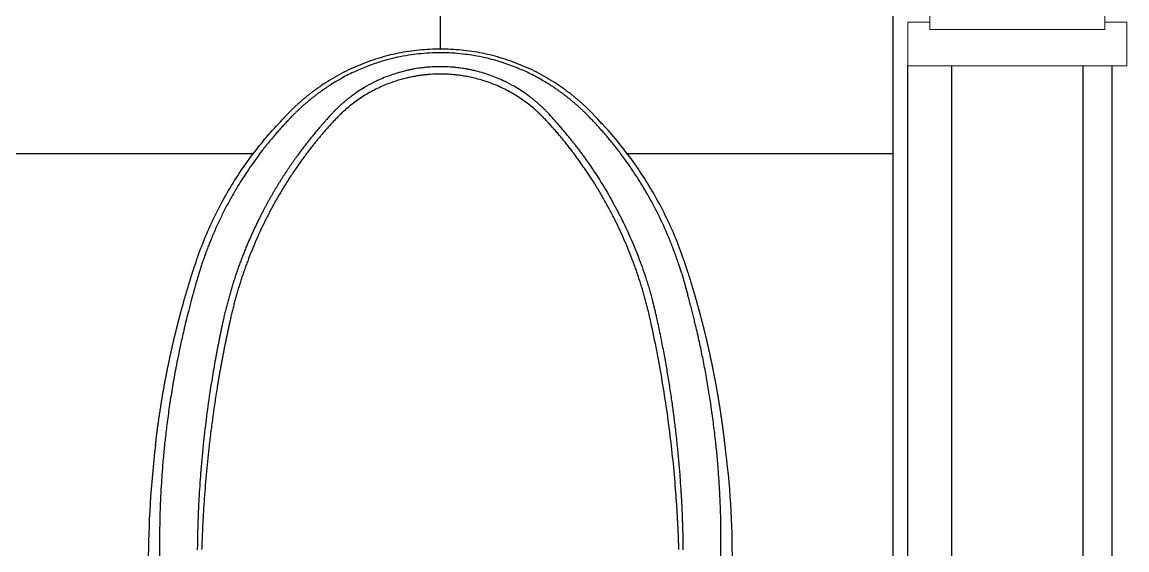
# Model space of a CAD drawing. Header units: inches. Extents: x 5877 to 13759, y 12099 to 29642.
# Drawn here: x 7932 to 8689, y 21874 to 22235 of the extents above; entities that cross this region are included whole.
import ezdxf

# ---------------------------------------------------------------- set-up
doc = ezdxf.new("R2010")
doc.units = ezdxf.units.IN
doc.header["$MEASUREMENT"] = 0
doc.layers.add('A-DOOR', color=31, linetype='Continuous', lineweight=18)
for name, color, linetype in [('A-FIN1', 6, 'Continuous'), ('A-FUR2', 6, 'Continuous'), ('A-PAT', 8, 'Continuous'), ('XR-NEW301$0$SEC-WAL-GRN', 3, 'Continuous')]:
    doc.layers.add(name, color=color, linetype=linetype)
doc.layers.add('A-MC', color=181, linetype='Continuous', plot=False)

msp = doc.modelspace()

# ---------------------------------------------------------------- linework, layer by layer
at = {"layer": 'A-DOOR', "color": 0}
for p, q in [((8553.63, 22244.95), (8553.63, 22229.95)), ((8673.63, 22229.95), (8673.63, 22244.95)), ((8538.63, 22204.95), (8538.63, 22234.95)), ((8538.63, 22234.95), (8553.63, 22234.95)), ((8553.63, 22234.95), (8553.63, 22229.95)), ((8673.63, 22229.95), (8673.63, 22234.95)), ((8673.63, 22234.95), (8688.63, 22234.95)), ((8688.63, 22234.95), (8688.63, 22204.95)), ((8553.63, 22229.95), (8673.63, 22229.95)), ((8553.63, 22229.95), (8673.63, 22229.95)), ((8688.63, 22204.95), (8538.63, 22204.95))]:
    msp.add_line(p, q, dxfattribs=at)
at = {"layer": 'A-FIN1', "color": 0, "ltscale": 200}
for p, q in [((8538.63, 21534.95), (8538.63, 22204.95)), ((8678.63, 19164.95), (8678.63, 22204.95))]:
    msp.add_line(p, q, dxfattribs=at)
at = {"layer": 'A-FUR2', "color": 0}
for centre, radius, start, end in [((8697.61, 21863.15), 678.89, 173.05905, 179.87565), ((7836.65, 21869.14), 581.9, 359.55554, 7.50992)]:
    msp.add_arc(centre, radius, start, end, dxfattribs=at)
for points, knots in [([(8322.34, 22172.83), (8322.06, 22173.12, 0), (8321.49, 22173.7, 0), (8320.62, 22174.56, 0), (8319.75, 22175.41, 0), (8318.87, 22176.26, 0), (8317.99, 22177.09, 0), (8317.1, 22177.92, 0), (8316.21, 22178.74, 0), (8315.31, 22179.55, 0), (8314.41, 22180.35, 0), (8313.5, 22181.15, 0), (8312.58, 22181.93, 0), (8311.66, 22182.71, 0), (8310.73, 22183.48, 0), (8309.8, 22184.23, 0), (8308.87, 22184.98, 0), (8307.93, 22185.72, 0), (8306.98, 22186.46, 0), (8306.03, 22187.18, 0), (8305.08, 22187.89, 0), (8304.12, 22188.6, 0), (8303.16, 22189.3, 0), (8302.19, 22189.98, 0), (8301.22, 22190.66, 0), (8298.57, 22192.48, 0), (8294.17, 22195.32, 0), (8287.89, 22198.93, 0), (8281.47, 22202.21, 0), (8272.7, 22206.16, 0), (8261.39, 22210.27, 0), (8247.37, 22213.83, 0), (8233.07, 22215.99, 0), (8218.63, 22216.7, 0), (8204.18, 22215.99, 0), (8189.89, 22213.83, 0), (8175.87, 22210.27, 0), (8164.55, 22206.16, 0), (8155.78, 22202.21, 0), (8149.37, 22198.93, 0), (8143.09, 22195.32, 0), (8138.41, 22192.3, 0), (8135.21, 22190.09, 0), (8133.43, 22188.82, 0), (8131.66, 22187.51, 0), (8129.91, 22186.18, 0), (8128.17, 22184.81, 0), (8126.45, 22183.42, 0), (8124.74, 22181.99, 0), (8123.05, 22180.54, 0), (8121.39, 22179.06, 0), (8119.74, 22177.54, 0), (8118.11, 22176, 0), (8116.5, 22174.43, 0), (8115.44, 22173.36, 0), (8114.91, 22172.83, 0)], [0, 0, 0, 0, 0.005295, 0.010583, 0.015863, 0.021136, 0.026401, 0.031659, 0.036909, 0.042152, 0.047388, 0.052616, 0.057836, 0.06305, 0.068255, 0.073454, 0.078645, 0.083828, 0.089004, 0.094173, 0.099334, 0.104488, 0.109634, 0.114773, 0.119904, 0.125028, 0.15653, 0.187867, 0.219038, 0.250045, 0.312712, 0.375023, 0.437568, 0.500001, 0.562433, 0.624979, 0.687289, 0.749957, 0.780963, 0.812134, 0.843471, 0.874973, 0.884438, 0.893929, 0.903445, 0.912986, 0.922553, 0.932145, 0.941763, 0.951405, 0.961074, 0.970767, 0.980486, 0.99023, 1, 1, 1, 1]), ([(8300.47, 22187.39), (8300.15, 22187.62, 0), (8299.5, 22188.08, 0), (8298.53, 22188.76, 0), (8297.56, 22189.44, 0), (8296.57, 22190.1, 0), (8295.58, 22190.76, 0), (8293.88, 22191.87, 0), (8291.3, 22193.5, 0), (8286.21, 22196.51, 0), (8279.49, 22200.03, 0), (8270.58, 22203.99, 0), (8260.67, 22207.59, 0), (8250.76, 22210.29, 0), (8242.31, 22211.96, 0), (8235.34, 22212.97, 0), (8228.42, 22213.66, 0), (8220.84, 22213.99, 0), (8213.17, 22213.9, 0), (8205.79, 22213.4, 0), (8198.47, 22212.53, 0), (8188.92, 22210.88, 0), (8180.21, 22208.65, 0), (8172.52, 22206.1, 0), (8166.56, 22203.89, 0), (8159.01, 22200.65, 0), (8152.01, 22197.04, 0), (8146.62, 22193.91, 0), (8143.71, 22192.09, 0), (8141.43, 22190.6, 0), (8139.86, 22189.55, 0), (8138.32, 22188.48, 0), (8137.3, 22187.75, 0), (8136.79, 22187.39, 0)], [0, 0, 0, 0, 0.006789, 0.013578, 0.020369, 0.027162, 0.033958, 0.040758, 0.062014, 0.086346, 0.142132, 0.192064, 0.253649, 0.322746, 0.36805, 0.401158, 0.443638, 0.487235, 0.531263, 0.575004, 0.614094, 0.657721, 0.741073, 0.767946, 0.796731, 0.850029, 0.908741, 0.931758, 0.956915, 0.967698, 0.978471, 0.989237, 1, 1, 1, 1]), ([(8292.84, 22172.21), (8292.61, 22172.45, 0), (8292.14, 22172.95, 0), (8291.42, 22173.7, 0), (8290.69, 22174.44, 0), (8289.94, 22175.18, 0), (8289.18, 22175.92, 0), (8288.41, 22176.65, 0), (8287.63, 22177.39, 0), (8286.83, 22178.12, 0), (8286.01, 22178.84, 0), (8285.18, 22179.57, 0), (8284.34, 22180.29, 0), (8283.48, 22181.01, 0), (8282.61, 22181.72, 0), (8281.73, 22182.43, 0), (8280.83, 22183.13, 0), (8279.91, 22183.83, 0), (8277.97, 22185.29, 0), (8274.91, 22187.43, 0), (8270.07, 22190.48, 0), (8265.64, 22192.92, 0), (8261.11, 22195.12, 0), (8257.2, 22196.85, 0), (8252.71, 22198.57, 0), (8248.08, 22200.09, 0), (8243.99, 22201.22, 0), (8240.58, 22202.02, 0), (8237.93, 22202.57, 0), (8235.22, 22203.06, 0), (8232.09, 22203.54, 0), (8228.88, 22203.92, 0), (8224.34, 22204.31, 0), (8218.64, 22204.51, 0), (8212.96, 22204.31, 0), (8208.44, 22203.92, 0), (8204.34, 22203.44, 0), (8200.48, 22202.81, 0), (8196.85, 22202.06, 0), (8193.45, 22201.27, 0), (8189.38, 22200.15, 0), (8184.74, 22198.64, 0), (8180.24, 22196.92, 0), (8176.31, 22195.2, 0), (8171.73, 22192.98, 0), (8167.22, 22190.5, 0), (8162.3, 22187.4, 0), (8158.93, 22185.04, 0), (8156.46, 22183.17, 0), (8154.78, 22181.84, 0), (8153.14, 22180.49, 0), (8151.56, 22179.13, 0), (8150.03, 22177.76, 0), (8148.55, 22176.38, 0), (8147.13, 22175, 0), (8145.74, 22173.61, 0), (8144.85, 22172.67, 0), (8144.41, 22172.21, 0)], [0, 0, 0, 0, 0.006185, 0.01242, 0.018704, 0.025038, 0.031421, 0.037853, 0.044336, 0.050867, 0.057448, 0.064079, 0.07076, 0.07749, 0.08427, 0.0911, 0.097979, 0.104908, 0.111887, 0.141926, 0.172296, 0.215016, 0.233002, 0.263082, 0.292059, 0.319622, 0.350756, 0.368495, 0.382668, 0.399406, 0.418042, 0.439645, 0.457676, 0.499951, 0.542106, 0.559951, 0.58143, 0.616441, 0.630374, 0.648048, 0.679192, 0.706502, 0.735821, 0.765986, 0.783817, 0.827509, 0.858693, 0.888657, 0.901777, 0.914709, 0.927455, 0.940012, 0.952383, 0.964567, 0.976565, 0.988376, 1, 1, 1, 1]), ([(8289.5, 22169.27), (8289.28, 22169.5, 0), (8288.85, 22169.95, 0), (8288.18, 22170.63, 0), (8287.51, 22171.29, 0), (8286.84, 22171.95, 0), (8286.15, 22172.61, 0), (8285.46, 22173.25, 0), (8284.77, 22173.89, 0), (8284.06, 22174.53, 0), (8282.44, 22175.96, 0), (8279.85, 22178.13, 0), (8276.13, 22180.94, 0), (8272.23, 22183.61, 0), (8268.15, 22186.11, 0), (8263.94, 22188.42, 0), (8258.27, 22191.18, 0), (8251.01, 22194.08, 0), (8244.4, 22196.01, 0), (8240.07, 22197.02, 0), (8237.68, 22197.52, 0), (8234.85, 22198.04, 0), (8231.62, 22198.52, 0), (8228.44, 22198.88, 0), (8225.25, 22199.15, 0), (8221.98, 22199.32, 0), (8217.54, 22199.4, 0), (8213.16, 22199.25, 0), (8208.88, 22198.89, 0), (8205.77, 22198.53, 0), (8202.67, 22198.08, 0), (8199.91, 22197.59, 0), (8197.5, 22197.09, 0), (8193.08, 22196.07, 0), (8186.41, 22194.14, 0), (8179.11, 22191.24, 0), (8173.4, 22188.47, 0), (8169.13, 22186.13, 0), (8165, 22183.59, 0), (8161.06, 22180.9, 0), (8157.33, 22178.07, 0), (8154.54, 22175.73, 0), (8152.55, 22173.96, 0), (8151.32, 22172.82, 0), (8150.11, 22171.66, 0), (8148.92, 22170.48, 0), (8148.14, 22169.68, 0), (8147.75, 22169.27, 0)], [0, 0, 0, 0, 0.005997, 0.011993, 0.017987, 0.02398, 0.029973, 0.035967, 0.041962, 0.047958, 0.053956, 0.083103, 0.112207, 0.142421, 0.172699, 0.203082, 0.233443, 0.292137, 0.351019, 0.363631, 0.376293, 0.397198, 0.418225, 0.438064, 0.457781, 0.478738, 0.499949, 0.54199, 0.561532, 0.581239, 0.601123, 0.620891, 0.634334, 0.647782, 0.706749, 0.765541, 0.796298, 0.827102, 0.857739, 0.888335, 0.917535, 0.946803, 0.957444, 0.968081, 0.978717, 0.989356, 1, 1, 1, 1]), ([(8136.79, 22187.39), (8136.46, 22187.15, 0), (8135.81, 22186.68, 0), (8134.85, 22185.97, 0), (8133.9, 22185.25, 0), (8132.97, 22184.54, 0), (8132.05, 22183.82, 0), (8131.14, 22183.11, 0), (8130.24, 22182.39, 0), (8129.36, 22181.67, 0), (8128.49, 22180.95, 0), (8127.63, 22180.23, 0), (8126.56, 22179.32, 0), (8125.25, 22178.18, 0), (8123.72, 22176.81, 0), (8122.17, 22175.39, 0), (8120.61, 22173.91, 0), (8119.04, 22172.39, 0), (8118, 22171.34, 0), (8117.47, 22170.8, 0)], [0, 0, 0, 0, 0.047354, 0.094297, 0.140838, 0.186982, 0.232738, 0.278112, 0.323111, 0.367741, 0.412006, 0.455913, 0.499467, 0.578408, 0.659101, 0.741575, 0.825861, 0.911991, 1, 1, 1, 1]), ([(8319.78, 22170.8), (8319.49, 22171.1, 0), (8318.92, 22171.68, 0), (8318.05, 22172.55, 0), (8317.18, 22173.39, 0), (8316.32, 22174.22, 0), (8315.46, 22175.03, 0), (8314.61, 22175.83, 0), (8313.75, 22176.61, 0), (8312.91, 22177.37, 0), (8312.07, 22178.12, 0), (8311.23, 22178.85, 0), (8310.16, 22179.78, 0), (8308.84, 22180.89, 0), (8307.25, 22182.2, 0), (8305.62, 22183.5, 0), (8303.95, 22184.8, 0), (8302.23, 22186.1, 0), (8301.06, 22186.96, 0), (8300.47, 22187.39, 0)], [0, 0, 0, 0, 0.0486696, 0.0967577, 0.1442705, 0.191214, 0.237594, 0.283416, 0.3286853, 0.373407, 0.4175861, 0.4612274, 0.5043354, 0.5838152, 0.6645007, 0.7464237, 0.8296204, 0.914131, 1, 1, 1, 1]), ([(8050.77, 22068.83), (8052.53, 22073.89, 0), (8056.05, 22083.98, 0), (8062.48, 22098.63, 0), (8069.69, 22112.81, 0), (8077.73, 22126.45, 0), (8086.51, 22139.54, 0), (8096.08, 22151.94, 0), (8103.4, 22160.69, 0), (8107.72, 22165.09, 0), (8114.91, 22172.83, 0)], [0, 0, 0, 0, 0.141305, 0.281911, 0.421816, 0.561022, 0.699529, 0.837335, 0.974443, 1, 1, 1, 1]), ([(8117.47, 22170.8), (8117.08, 22170.4, 0), (8115.5, 22168.78, 0), (8114.34, 22167.56, 0), (8113.17, 22166.31, 0), (8112, 22165.05, 0), (8110.83, 22163.78, 0), (8109.66, 22162.49, 0), (8108.49, 22161.18, 0), (8105.75, 22158.06, 0), (8101.78, 22153.38, 0), (8097.12, 22147.5, 0), (8093.13, 22142.2, 0), (8089.4, 22137, 0), (8085.85, 22131.78, 0), (8082.46, 22126.53, 0), (8079.32, 22121.41, 0), (8075.91, 22115.56, 0), (8072.35, 22109.06, 0), (8068.7, 22101.87, 0), (8065.23, 22094.48, 0), (8062.62, 22088.43, 0), (8060.74, 22083.82, 0), (8059.53, 22080.73, 0), (8058.38, 22077.66, 0), (8057.27, 22074.62, 0), (8056.22, 22071.6, 0), (8055.22, 22068.61, 0), (8054.26, 22065.65, 0), (8053.66, 22063.68, 0), (8053.36, 22062.69, 0)], [0, 0, 0, 0, 0.013292, 0.026682, 0.04017, 0.053758, 0.067444, 0.081231, 0.095118, 0.109106, 0.179666, 0.240825, 0.287197, 0.337361, 0.392799, 0.43733, 0.486237, 0.535695, 0.598858, 0.662965, 0.728024, 0.79404, 0.820869, 0.847381, 0.873579, 0.899468, 0.925051, 0.950332, 0.975314, 1, 1, 1, 1]), ([(8144.41, 22172.21), (8144.02, 22171.78, 0), (8143.23, 22170.93, 0), (8142.05, 22169.62, 0), (8140.86, 22168.29, 0), (8139.65, 22166.94, 0), (8138.44, 22165.56, 0), (8137.21, 22164.14, 0), (8135.67, 22162.35, 0), (8133.83, 22160.17, 0), (8131.69, 22157.58, 0), (8129.55, 22154.95, 0), (8128.15, 22153.17, 0), (8127.44, 22152.27, 0)], [0, 0, 0, 0, 0.066082, 0.133218, 0.201409, 0.270655, 0.340957, 0.412315, 0.484732, 0.611694, 0.739889, 0.869323, 1, 1, 1, 1]), ([(8147.75, 22169.27), (8147.4, 22168.9, 0), (8146.68, 22168.15, 0), (8145.62, 22167.02, 0), (8144.56, 22165.88, 0), (8143.51, 22164.73, 0), (8142.46, 22163.58, 0), (8141.41, 22162.41, 0), (8140.37, 22161.23, 0), (8139.1, 22159.78, 0), (8137.61, 22158.04, 0), (8135.9, 22156.01, 0), (8134.21, 22153.97, 0), (8132.54, 22151.9, 0), (8131.44, 22150.51, 0), (8130.89, 22149.82, 0)], [0, 0, 0, 0, 0.0600672, 0.1202701, 0.1806111, 0.2410924, 0.3017163, 0.362485, 0.4234008, 0.4844659, 0.5874198, 0.6904398, 0.7935362, 0.8967195, 1, 1, 1, 1]), ([(8306.37, 22149.82), (8306.02, 22150.25, 0), (8305.34, 22151.12, 0), (8304.3, 22152.42, 0), (8303.25, 22153.71, 0), (8302.2, 22154.99, 0), (8301.14, 22156.27, 0), (8300.07, 22157.54, 0), (8299, 22158.8, 0), (8297.59, 22160.43, 0), (8295.85, 22162.41, 0), (8293.75, 22164.73, 0), (8291.64, 22167.02, 0), (8290.22, 22168.52, 0), (8289.5, 22169.27, 0)], [0, 0, 0, 0, 0.064567, 0.129099, 0.193598, 0.258065, 0.322505, 0.386919, 0.45131, 0.51568, 0.637602, 0.758951, 0.879744, 1, 1, 1, 1]), ([(8309.81, 22152.27), (8309.46, 22152.72, 0), (8308.76, 22153.61, 0), (8307.69, 22154.95, 0), (8306.63, 22156.27, 0), (8305.56, 22157.58, 0), (8304.49, 22158.88, 0), (8303.42, 22160.17, 0), (8302.34, 22161.45, 0), (8300.92, 22163.13, 0), (8299.14, 22165.19, 0), (8297.01, 22167.61, 0), (8294.92, 22169.94, 0), (8293.53, 22171.46, 0), (8292.84, 22172.21, 0)], [0, 0, 0, 0, 0.065504, 0.130699, 0.195586, 0.260165, 0.324437, 0.388402, 0.452062, 0.515417, 0.641397, 0.764151, 0.883685, 1, 1, 1, 1]), ([(8383.9, 22062.69), (8383.76, 22063.15, 0), (8383.48, 22064.07, 0), (8383.05, 22065.46, 0), (8382.59, 22066.88, 0), (8382.13, 22068.33, 0), (8380.93, 22071.95, 0), (8378.94, 22077.6, 0), (8376.03, 22085.09, 0), (8371.96, 22094.75, 0), (8366.28, 22106.66, 0), (8359.65, 22118.67, 0), (8353.61, 22128.45, 0), (8348.59, 22135.98, 0), (8343.45, 22143.16, 0), (8339.18, 22148.72, 0), (8335.92, 22152.78, 0), (8333.7, 22155.46, 0), (8331.5, 22158.06, 0), (8329.29, 22160.59, 0), (8327.1, 22163.04, 0), (8324.92, 22165.42, 0), (8322.75, 22167.74, 0), (8321.3, 22169.25, 0), (8319.78, 22170.8, 0)], [0, 0, 0, 0, 0.01144, 0.023136, 0.035087, 0.047293, 0.059754, 0.126886, 0.191105, 0.252501, 0.37783, 0.506279, 0.579686, 0.651397, 0.721418, 0.78976, 0.817745, 0.845233, 0.872232, 0.898744, 0.924774, 0.950325, 0.975399, 1, 1, 1, 1]), ([(8386.48, 22068.83), (8384.72, 22073.89, 0), (8381.2, 22083.98, 0), (8374.78, 22098.63, 0), (8367.57, 22112.81, 0), (8359.53, 22126.45, 0), (8350.75, 22139.54, 0), (8341.18, 22151.94, 0), (8333.86, 22160.69, 0), (8329.54, 22165.09, 0), (8322.34, 22172.83, 0)], [0, 0, 0, 0, 0.141305, 0.281911, 0.421816, 0.561022, 0.699529, 0.837335, 0.974443, 1, 1, 1, 1]), ([(8127.44, 22152.27), (8127.09, 22151.82, 0), (8126.38, 22150.91, 0), (8125.32, 22149.54, 0), (8124.26, 22148.14, 0), (8123.2, 22146.73, 0), (8122.13, 22145.29, 0), (8121.07, 22143.84, 0), (8120, 22142.36, 0), (8118.93, 22140.87, 0), (8117.86, 22139.35, 0), (8116.79, 22137.82, 0), (8115.72, 22136.26, 0), (8114.65, 22134.69, 0), (8113.58, 22133.09, 0), (8112.52, 22131.47, 0), (8111.45, 22129.83, 0), (8110.38, 22128.17, 0), (8109.32, 22126.49, 0), (8108.26, 22124.79, 0), (8107.2, 22123.07, 0), (8106.14, 22121.33, 0), (8105.09, 22119.56, 0), (8104.04, 22117.77, 0), (8103, 22115.96, 0), (8101.96, 22114.13, 0), (8100.92, 22112.28, 0), (8099.89, 22110.41, 0), (8098.86, 22108.51, 0), (8097.84, 22106.6, 0), (8096.83, 22104.66, 0), (8095.82, 22102.7, 0), (8094.7, 22100.48, 0), (8093.48, 22098, 0), (8092.16, 22095.26, 0), (8090.86, 22092.48, 0), (8089.57, 22089.66, 0), (8088.3, 22086.81, 0), (8087.06, 22083.93, 0), (8085.84, 22081.02, 0), (8084.63, 22078.06, 0), (8083.45, 22075.08, 0), (8082.3, 22072.06, 0), (8081.17, 22069.01, 0), (8080.06, 22065.93, 0), (8078.98, 22062.81, 0), (8077.92, 22059.66, 0), (8076.9, 22056.47, 0), (8075.9, 22053.26, 0), (8074.93, 22050.01, 0), (8074, 22046.73, 0), (8073.4, 22044.53, 0), (8073.1, 22043.42, 0)], [0, 0, 0, 0, 0.013943, 0.028027, 0.042251, 0.056614, 0.071118, 0.085761, 0.100545, 0.115468, 0.130531, 0.145734, 0.161076, 0.176558, 0.19218, 0.207941, 0.223841, 0.23988, 0.256059, 0.272376, 0.288833, 0.305428, 0.322162, 0.339034, 0.356044, 0.373194, 0.390482, 0.407908, 0.425474, 0.443178, 0.461021, 0.479003, 0.497124, 0.521804, 0.546683, 0.57176, 0.597036, 0.622512, 0.648186, 0.67406, 0.700134, 0.726407, 0.752879, 0.77955, 0.806418, 0.833484, 0.860748, 0.888207, 0.915863, 0.943714, 0.97176, 1, 1, 1, 1]), ([(8309.81, 22152.27), (8310.2, 22151.77, 0), (8311.31, 22150.34, 0), (8313.47, 22147.51, 0), (8316.6, 22143.31, 0), (8320.26, 22138.16, 0), (8324.01, 22132.62, 0), (8329.31, 22124.42, 0), (8335.64, 22113.79, 0), (8342.2, 22101.38, 0), (8348.67, 22087.77, 0), (8353.5, 22076.11, 0), (8357.43, 22065.35, 0), (8359.46, 22059.32, 0), (8361.02, 22054.37, 0), (8362.17, 22050.53, 0), (8363.2, 22046.89, 0), (8363.87, 22044.45, 0), (8364.16, 22043.42, 0)], [0, 0, 0, 0, 0.015274, 0.044171, 0.086697, 0.142856, 0.197979, 0.249999, 0.380946, 0.499998, 0.593327, 0.749994, 0.809552, 0.874998, 0.906624, 0.937498, 0.973766, 1, 1, 1, 1]), ([(8130.89, 22149.82), (8130.53, 22149.35, 0), (8129.8, 22148.42, 0), (8128.72, 22147.02, 0), (8127.64, 22145.61, 0), (8126.58, 22144.19, 0), (8125.52, 22142.77, 0), (8124.48, 22141.34, 0), (8123.44, 22139.91, 0), (8122.41, 22138.47, 0), (8121.4, 22137.03, 0), (8120.39, 22135.58, 0), (8119.39, 22134.12, 0), (8118.4, 22132.66, 0), (8117.41, 22131.2, 0), (8116.44, 22129.73, 0), (8115.48, 22128.25, 0), (8114.52, 22126.77, 0), (8112.55, 22123.66, 0), (8109.62, 22118.89, 0), (8105.85, 22112.37, 0), (8102.24, 22105.76, 0), (8098.8, 22099.03, 0), (8095.52, 22092.22, 0), (8092.42, 22085.33, 0), (8089.5, 22078.38, 0), (8087.27, 22072.66, 0), (8085.62, 22068.22, 0), (8084.5, 22065.06, 0), (8083.41, 22061.89, 0), (8082.36, 22058.71, 0), (8081.34, 22055.51, 0), (8080.36, 22052.3, 0), (8079.42, 22049.07, 0), (8078.5, 22045.83, 0), (8077.93, 22043.66, 0), (8077.64, 22042.58, 0)], [0, 0, 0, 0, 0.014624, 0.02924, 0.0438485, 0.05845, 0.073045, 0.0876341, 0.1022179, 0.1167967, 0.1313713, 0.1459421, 0.1605096, 0.1750744, 0.189637, 0.2041981, 0.218758, 0.2333173, 0.2478766, 0.3099828, 0.3722145, 0.4346125, 0.4972175, 0.5600133, 0.622708, 0.685342, 0.7479561, 0.7758309, 0.8037299, 0.8316566, 0.8596147, 0.8876078, 0.9156393, 0.9437128, 0.9718319, 1, 1, 1, 1]), ([(8359.62, 22042.58), (8359.47, 22043.15, 0), (8359.16, 22044.3, 0), (8358.7, 22046.01, 0), (8358.22, 22047.73, 0), (8357.73, 22049.44, 0), (8357.23, 22051.14, 0), (8356.73, 22052.84, 0), (8356.21, 22054.54, 0), (8355.68, 22056.23, 0), (8355.15, 22057.92, 0), (8354.6, 22059.6, 0), (8354.04, 22061.28, 0), (8353.48, 22062.96, 0), (8352.9, 22064.63, 0), (8352.32, 22066.3, 0), (8351.72, 22067.96, 0), (8351.12, 22069.62, 0), (8349.83, 22073.07, 0), (8347.79, 22078.3, 0), (8344.87, 22085.27, 0), (8341.75, 22092.18, 0), (8338.46, 22099.01, 0), (8335, 22105.76, 0), (8331.38, 22112.41, 0), (8327.61, 22118.93, 0), (8324.4, 22124.16, 0), (8321.86, 22128.13, 0), (8320.04, 22130.91, 0), (8318.19, 22133.67, 0), (8316.3, 22136.41, 0), (8314.38, 22139.13, 0), (8312.43, 22141.83, 0), (8310.44, 22144.51, 0), (8308.42, 22147.18, 0), (8307.05, 22148.94, 0), (8306.37, 22149.82, 0)], [0, 0, 0, 0, 0.014895, 0.029773, 0.044636, 0.059482, 0.074314, 0.089131, 0.103933, 0.118723, 0.133499, 0.148262, 0.163014, 0.177754, 0.192484, 0.207202, 0.221911, 0.236611, 0.251302, 0.313958, 0.376708, 0.439593, 0.502654, 0.565523, 0.628122, 0.690491, 0.752673, 0.780074, 0.807487, 0.834914, 0.862361, 0.88983, 0.917324, 0.944849, 0.972406, 1, 1, 1, 1]), ([(8023.7, 21945.19), (8023.79, 21945.99, 0), (8023.97, 21947.58, 0), (8024.26, 21949.96, 0), (8024.55, 21952.34, 0), (8024.85, 21954.73, 0), (8025.17, 21957.1, 0), (8025.49, 21959.48, 0), (8025.82, 21961.86, 0), (8026.16, 21964.23, 0), (8026.51, 21966.61, 0), (8026.87, 21968.98, 0), (8027.24, 21971.35, 0), (8027.61, 21973.71, 0), (8028, 21976.08, 0), (8028.39, 21978.44, 0), (8028.8, 21980.81, 0), (8029.21, 21983.17, 0), (8029.63, 21985.52, 0), (8030.06, 21987.88, 0), (8030.5, 21990.23, 0), (8030.95, 21992.59, 0), (8031.41, 21994.94, 0), (8031.88, 21997.28, 0), (8032.36, 21999.63, 0), (8032.84, 22001.97, 0), (8033.34, 22004.31, 0), (8033.84, 22006.65, 0), (8034.35, 22008.99, 0), (8034.87, 22011.32, 0), (8035.4, 22013.66, 0), (8035.94, 22015.99, 0), (8036.49, 22018.31, 0), (8037.05, 22020.64, 0), (8037.61, 22022.96, 0), (8038.19, 22025.28, 0), (8038.77, 22027.6, 0), (8039.36, 22029.91, 0), (8039.96, 22032.22, 0), (8040.57, 22034.53, 0), (8041.19, 22036.84, 0), (8041.82, 22039.14, 0), (8042.45, 22041.44, 0), (8043.1, 22043.74, 0), (8043.75, 22046.04, 0), (8044.42, 22048.33, 0), (8045.09, 22050.62, 0), (8045.77, 22052.91, 0), (8046.46, 22055.19, 0), (8047.15, 22057.47, 0), (8047.86, 22059.75, 0), (8048.57, 22062.02, 0), (8049.3, 22064.3, 0), (8050.03, 22066.56, 0), (8050.52, 22068.07, 0), (8050.77, 22068.83, 0)], [0, 0, 0, 0, 0.018938, 0.037874, 0.056807, 0.075737, 0.094665, 0.11359, 0.132512, 0.151431, 0.170348, 0.189262, 0.208174, 0.227082, 0.245988, 0.264891, 0.283792, 0.302689, 0.321584, 0.340477, 0.359366, 0.378253, 0.397137, 0.416019, 0.434898, 0.453774, 0.472647, 0.491518, 0.510386, 0.529251, 0.548113, 0.566973, 0.58583, 0.604685, 0.623536, 0.642385, 0.661231, 0.680075, 0.698916, 0.717754, 0.736589, 0.755422, 0.774252, 0.793079, 0.811904, 0.830726, 0.849545, 0.868361, 0.887175, 0.905986, 0.924794, 0.9436, 0.962402, 0.981203, 1, 1, 1, 1]), ([(8413.56, 21945.19), (8413.47, 21945.99, 0), (8413.28, 21947.58, 0), (8413, 21949.96, 0), (8412.7, 21952.34, 0), (8412.4, 21954.73, 0), (8412.09, 21957.1, 0), (8411.77, 21959.48, 0), (8411.43, 21961.86, 0), (8411.09, 21964.23, 0), (8410.74, 21966.61, 0), (8410.39, 21968.98, 0), (8410.02, 21971.35, 0), (8409.64, 21973.71, 0), (8409.26, 21976.08, 0), (8408.86, 21978.44, 0), (8408.46, 21980.81, 0), (8408.04, 21983.17, 0), (8407.62, 21985.52, 0), (8407.19, 21987.88, 0), (8406.75, 21990.23, 0), (8406.3, 21992.59, 0), (8405.84, 21994.94, 0), (8405.38, 21997.28, 0), (8404.9, 21999.63, 0), (8404.41, 22001.97, 0), (8403.92, 22004.31, 0), (8403.42, 22006.65, 0), (8402.9, 22008.99, 0), (8402.38, 22011.32, 0), (8401.85, 22013.66, 0), (8401.31, 22015.99, 0), (8400.77, 22018.31, 0), (8400.21, 22020.64, 0), (8399.64, 22022.96, 0), (8399.07, 22025.28, 0), (8398.49, 22027.6, 0), (8397.89, 22029.91, 0), (8397.29, 22032.22, 0), (8396.68, 22034.53, 0), (8396.06, 22036.84, 0), (8395.44, 22039.14, 0), (8394.8, 22041.44, 0), (8394.16, 22043.74, 0), (8393.5, 22046.04, 0), (8392.84, 22048.33, 0), (8392.17, 22050.62, 0), (8391.49, 22052.91, 0), (8390.8, 22055.19, 0), (8390.1, 22057.47, 0), (8389.4, 22059.75, 0), (8388.68, 22062.02, 0), (8387.96, 22064.3, 0), (8387.23, 22066.56, 0), (8386.73, 22068.07, 0), (8386.48, 22068.83, 0)], [0, 0, 0, 0, 0.018938, 0.037874, 0.056807, 0.075737, 0.094665, 0.11359, 0.132512, 0.151431, 0.170348, 0.189262, 0.208174, 0.227082, 0.245988, 0.264891, 0.283792, 0.302689, 0.321584, 0.340477, 0.359366, 0.378253, 0.397137, 0.416019, 0.434898, 0.453774, 0.472647, 0.491518, 0.510386, 0.529251, 0.548113, 0.566973, 0.58583, 0.604685, 0.623536, 0.642385, 0.661231, 0.680075, 0.698916, 0.717754, 0.736589, 0.755422, 0.774252, 0.793079, 0.811904, 0.830726, 0.849545, 0.868361, 0.887175, 0.905986, 0.924794, 0.9436, 0.962402, 0.981203, 1, 1, 1, 1]), ([(8053.36, 22062.69), (8053.14, 22061.96, 0), (8052.03, 22058.25, 0), (8051.41, 22056.1, 0), (8050.81, 22053.99, 0), (8050.22, 22051.93, 0), (8049.66, 22049.9, 0), (8049.29, 22048.57, 0), (8049.11, 22047.9, 0)], [0, 0, 0, 0, 0.175703, 0.347644, 0.515946, 0.680717, 0.842044, 1, 1, 1, 1]), ([(8049.11, 22047.9), (8048.9, 22047.13, 0), (8048.49, 22045.62, 0), (8047.91, 22043.43, 0), (8047.37, 22041.38, 0), (8046.88, 22039.47, 0), (8046.42, 22037.71, 0), (8045.62, 22034.53, 0), (8044.47, 22029.92, 0), (8042.72, 22022.53, 0), (8040.37, 22011.96, 0), (8037.77, 21999.15, 0), (8035.31, 21985.51, 0), (8033.33, 21973.03, 0), (8031.69, 21961.21, 0), (8030.35, 21950.2, 0), (8029.26, 21939.65, 0), (8028.38, 21929.48, 0), (8027.67, 21919.54, 0), (8027.25, 21911.79, 0), (8026.98, 21905.86, 0), (8026.82, 21901.61, 0), (8026.7, 21897.4, 0), (8026.6, 21893.21, 0), (8026.53, 21889.06, 0), (8026.49, 21884.93, 0), (8026.47, 21880.84, 0), (8026.48, 21878.12, 0), (8026.49, 21876.77, 0)], [0, 0, 0, 0, 0.013634, 0.026426, 0.038376, 0.049486, 0.059755, 0.069185, 0.105087, 0.140395, 0.198191, 0.289343, 0.363736, 0.435793, 0.506654, 0.569919, 0.628064, 0.691355, 0.748116, 0.80272, 0.827873, 0.852887, 0.877761, 0.902493, 0.927084, 0.951533, 0.975839, 1, 1, 1, 1]), ([(8410.76, 21876.77), (8410.77, 21877.54, 0), (8410.78, 21879.08, 0), (8410.78, 21881.37, 0), (8410.77, 21883.61, 0), (8410.76, 21885.8, 0), (8410.74, 21887.95, 0), (8410.71, 21890.05, 0), (8410.68, 21892.11, 0), (8410.64, 21894.12, 0), (8410.53, 21898.82, 0), (8410.29, 21906.18, 0), (8409.79, 21916.27, 0), (8409.1, 21926.63, 0), (8408.24, 21936.96, 0), (8407.13, 21947.92, 0), (8405.8, 21959.21, 0), (8404.25, 21970.66, 0), (8402.52, 21981.89, 0), (8400.66, 21992.77, 0), (8398.58, 22003.78, 0), (8396.29, 22014.77, 0), (8394.38, 22023.21, 0), (8392.95, 22029.2, 0), (8392.12, 22032.61, 0), (8391.22, 22036.19, 0), (8390.26, 22039.94, 0), (8389.23, 22043.87, 0), (8388.51, 22046.54, 0), (8388.14, 22047.91, 0)], [0, 0, 0, 0, 0.0138734, 0.0274604, 0.0407621, 0.0537798, 0.0665145, 0.0789673, 0.0911392, 0.1030313, 0.1146445, 0.1743901, 0.2332494, 0.2926039, 0.3566416, 0.4143727, 0.4843971, 0.5538583, 0.6141013, 0.6800954, 0.7433561, 0.8059629, 0.8717218, 0.8905761, 0.9104379, 0.9313089, 0.9531911, 0.9760871, 1, 1, 1, 1]), ([(8073.1, 22043.42), (8072.95, 22042.86, 0), (8072.65, 22041.74, 0), (8072.22, 22040.05, 0), (8071.79, 22038.35, 0), (8071.38, 22036.65, 0), (8070.97, 22034.94, 0), (8070.57, 22033.23, 0), (8070.31, 22032.08, 0), (8070.18, 22031.51, 0)], [0, 0, 0, 0, 0.141777, 0.283911, 0.426403, 0.569256, 0.712471, 0.856052, 1, 1, 1, 1]), ([(8077.64, 22042.58), (8077.49, 22042.02, 0), (8077.2, 22040.91, 0), (8076.78, 22039.24, 0), (8076.36, 22037.56, 0), (8075.95, 22035.89, 0), (8075.56, 22034.21, 0), (8075.17, 22032.52, 0), (8074.92, 22031.4, 0), (8074.79, 22030.84, 0)], [0, 0, 0, 0, 0.142621, 0.285314, 0.428082, 0.570931, 0.713864, 0.856886, 1, 1, 1, 1]), ([(8362.46, 22030.84), (8362.34, 22031.4, 0), (8362.09, 22032.52, 0), (8361.7, 22034.21, 0), (8361.3, 22035.89, 0), (8360.89, 22037.56, 0), (8360.48, 22039.24, 0), (8360.05, 22040.91, 0), (8359.76, 22042.02, 0), (8359.62, 22042.58, 0)], [0, 0, 0, 0, 0.143112, 0.286132, 0.429065, 0.571913, 0.714683, 0.857377, 1, 1, 1, 1]), ([(8367.07, 22031.51), (8366.96, 22032.01, 0), (8366.73, 22033.01, 0), (8366.39, 22034.52, 0), (8366.03, 22036.01, 0), (8365.67, 22037.5, 0), (8365.3, 22038.99, 0), (8364.93, 22040.47, 0), (8364.55, 22041.95, 0), (8364.29, 22042.93, 0), (8364.16, 22043.42, 0)], [0, 0, 0, 0, 0.125977, 0.251672, 0.377086, 0.502221, 0.627078, 0.75166, 0.875967, 1, 1, 1, 1]), ([(8070.18, 22031.51), (8070, 22030.68, 0), (8069.64, 22029.02, 0), (8069.11, 22026.54, 0), (8068.59, 22024.05, 0), (8068.08, 22021.56, 0), (8067.57, 22019.08, 0), (8067.07, 22016.59, 0), (8066.59, 22014.1, 0), (8066.1, 22011.61, 0), (8065.63, 22009.12, 0), (8065.17, 22006.63, 0), (8064.06, 22000.57, 0), (8062.44, 21991.21, 0), (8060.18, 21976.73, 0), (8058.03, 21960.84, 0), (8056.34, 21945.84, 0), (8055.18, 21933.64, 0), (8054.41, 21924.24, 0), (8053.78, 21915.21, 0), (8053.34, 21907.65, 0), (8053.04, 21901.47, 0), (8052.84, 21896.58, 0), (8052.67, 21891.79, 0), (8052.53, 21887.09, 0), (8052.43, 21882.51, 0), (8052.35, 21878.02, 0), (8052.33, 21875.06, 0), (8052.31, 21873.6, 0)], [0, 0, 0, 0, 0.015776, 0.031551, 0.047326, 0.063099, 0.078871, 0.094641, 0.110411, 0.126179, 0.141946, 0.157712, 0.173477, 0.256913, 0.335338, 0.448083, 0.557979, 0.619839, 0.679345, 0.736499, 0.791301, 0.822997, 0.854066, 0.884507, 0.914322, 0.943509, 0.972068, 1, 1, 1, 1]), ([(8074.79, 22030.84), (8074.59, 22029.94, 0), (8074.19, 22028.13, 0), (8073.6, 22025.41, 0), (8073.02, 22022.69, 0), (8072.45, 22019.97, 0), (8071.89, 22017.25, 0), (8071.33, 22014.52, 0), (8070.79, 22011.8, 0), (8070.26, 22009.07, 0), (8069.73, 22006.33, 0), (8069.21, 22003.6, 0), (8068.71, 22000.86, 0), (8068.21, 21998.12, 0), (8067.72, 21995.38, 0), (8067.24, 21992.64, 0), (8066.77, 21989.9, 0), (8066.31, 21987.15, 0), (8065.45, 21981.9, 0), (8064.23, 21974.14, 0), (8062.75, 21963.84, 0), (8061.4, 21953.51, 0), (8059.87, 21940.51, 0), (8058.29, 21924.81, 0), (8057.18, 21910.77, 0), (8056.55, 21901.03, 0), (8056.23, 21895.59, 0), (8055.94, 21890.14, 0), (8055.69, 21884.67, 0), (8055.47, 21879.18, 0), (8055.35, 21875.52, 0), (8055.29, 21873.69, 0)], [0, 0, 0, 0, 0.017322, 0.034652, 0.051991, 0.069337, 0.086693, 0.104057, 0.12143, 0.138813, 0.156205, 0.173606, 0.191018, 0.208439, 0.22587, 0.243312, 0.260765, 0.278228, 0.295702, 0.360847, 0.426214, 0.491813, 0.557654, 0.674023, 0.79106, 0.82554, 0.860156, 0.894909, 0.9298, 0.96483, 1, 1, 1, 1]), ([(8381.96, 21873.69), (8381.93, 21874.63, 0), (8381.87, 21876.5, 0), (8381.77, 21879.31, 0), (8381.67, 21882.12, 0), (8381.55, 21884.92, 0), (8381.42, 21887.71, 0), (8381.29, 21890.51, 0), (8381.15, 21893.29, 0), (8380.99, 21896.08, 0), (8380.83, 21898.86, 0), (8380.67, 21901.63, 0), (8380.49, 21904.4, 0), (8380.3, 21907.17, 0), (8380.11, 21909.93, 0), (8379.49, 21918.34, 0), (8378.26, 21932.37, 0), (8376.08, 21952.11, 0), (8373.42, 21971.82, 0), (8371.07, 21986.62, 0), (8369.35, 21996.46, 0), (8368.46, 22001.38, 0), (8367.53, 22006.3, 0), (8366.58, 22011.22, 0), (8365.6, 22016.13, 0), (8364.59, 22021.04, 0), (8363.54, 22025.94, 0), (8362.82, 22029.21, 0), (8362.46, 22030.84, 0)], [0, 0, 0, 0, 0.017984, 0.035932, 0.053846, 0.071726, 0.089572, 0.107383, 0.12516, 0.142904, 0.160614, 0.178291, 0.195934, 0.213544, 0.231121, 0.248665, 0.37403, 0.498851, 0.624672, 0.749606, 0.780954, 0.812286, 0.843603, 0.874906, 0.906196, 0.937474, 0.968742, 1, 1, 1, 1]), ([(8384.94, 21873.6), (8384.94, 21874.47, 0), (8384.92, 21876.22, 0), (8384.89, 21878.86, 0), (8384.84, 21881.52, 0), (8384.79, 21884.22, 0), (8384.73, 21886.94, 0), (8384.65, 21889.69, 0), (8384.56, 21892.47, 0), (8384.46, 21895.28, 0), (8384.35, 21898.11, 0), (8384.23, 21900.98, 0), (8384.1, 21903.87, 0), (8383.95, 21906.79, 0), (8383.79, 21909.73, 0), (8383.49, 21914.79, 0), (8383.01, 21922.09, 0), (8382.24, 21931.76, 0), (8381.3, 21941.86, 0), (8380.41, 21950.29, 0), (8379.64, 21956.91, 0), (8379.07, 21961.6, 0), (8378.46, 21966.33, 0), (8377.82, 21971.1, 0), (8377.14, 21975.92, 0), (8376.43, 21980.77, 0), (8375.68, 21985.67, 0), (8374.88, 21990.61, 0), (8374.05, 21995.58, 0), (8373.18, 22000.6, 0), (8372.27, 22005.66, 0), (8371.32, 22010.75, 0), (8370.32, 22015.89, 0), (8369.28, 22021.06, 0), (8368.2, 22026.28, 0), (8367.45, 22029.76, 0), (8367.07, 22031.51, 0)], [0, 0, 0, 0, 0.016629, 0.033429, 0.0504, 0.067542, 0.084855, 0.102339, 0.119993, 0.137819, 0.155816, 0.173983, 0.192321, 0.21083, 0.22951, 0.24836, 0.306945, 0.368167, 0.432026, 0.498524, 0.527891, 0.557522, 0.587417, 0.617574, 0.647996, 0.678681, 0.70963, 0.740843, 0.772319, 0.804058, 0.83606, 0.868324, 0.90085, 0.933639, 0.966689, 1, 1, 1, 1]), ([(8026.49, 21876.77), (8026.49, 21876.43, 0), (8026.49, 21875.69, 0), (8026.49, 21874.47, 0), (8026.5, 21872.84, 0), (8026.5, 21871.11, 0), (8026.52, 21868.98, 0), (8026.54, 21866.72, 0), (8026.57, 21864.11, 0), (8026.6, 21862.38, 0), (8026.62, 21861.51, 0)], [0, 0, 0, 0, 0.066399, 0.146847, 0.241592, 0.389763, 0.488392, 0.661022, 0.832112, 1, 1, 1, 1]), ([(8410.64, 21861.51), (8410.64, 21862.03, 0), (8410.66, 21863.06, 0), (8410.69, 21864.61, 0), (8410.71, 21866.18, 0), (8410.72, 21867.75, 0), (8410.74, 21869.17, 0), (8410.75, 21870.95, 0), (8410.76, 21872.9, 0), (8410.76, 21875.01, 0), (8410.76, 21876.23, 0), (8410.76, 21876.77, 0)], [0, 0, 0, 0, 0.0999141, 0.2012135, 0.3035452, 0.4065543, 0.5098841, 0.5827924, 0.7571417, 0.8945919, 1, 1, 1, 1])]:
    msp.add_open_spline(points, degree=3, knots=knots, dxfattribs=at)
msp.add_open_spline([(8383.9, 22062.69), (8385.81, 22056.27, 0), (8387, 22052.09, 0), (8388.14, 22047.91, 0)], degree=3, dxfattribs=at)
at = {"layer": 'A-MC', "color": 0}
msp.add_line((8528.63, 21544.95), (8528.63, 23044.95), dxfattribs=at)
at = {"layer": 'A-PAT', "color": 0}
for p, q in [((8218.63, 23044.95), (8218.63, 22216.47)), ((6328.63, 22144.95), (8090.74, 22144.95)), ((8346.52, 22144.95), (8528.63, 22144.95)), ((8384.33, 22144.95), (8528.63, 22144.95))]:
    msp.add_line(p, q, dxfattribs=at)
at = {"layer": 'XR-NEW301$0$SEC-WAL-GRN', "color": 0}
for p, q in [((8568.63, 22204.95), (8568.63, 21504.95)), ((8658.63, 19144.95), (8658.63, 22204.95))]:
    msp.add_line(p, q, dxfattribs=at)

doc.saveas('drawing.dxf')
